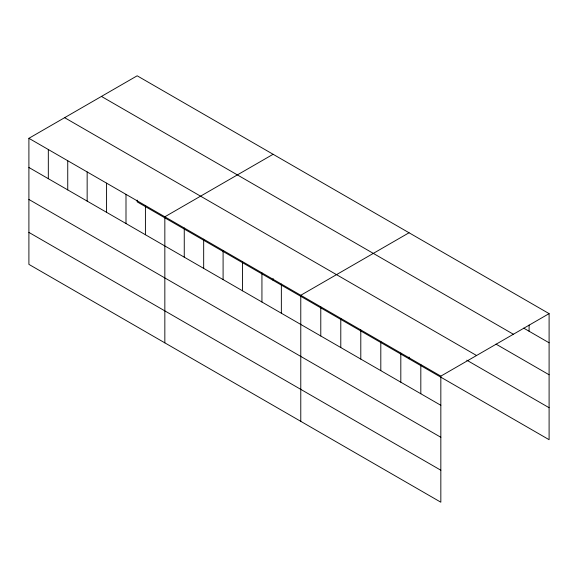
<?xml version="1.0" encoding="UTF-8"?>
<svg xmlns="http://www.w3.org/2000/svg" width="578" height="578" viewBox="0 0 578 578"><rect width="100%" height="100%" fill="white"/><g stroke="black" fill="none" stroke-linecap="round" stroke-linejoin="round"><path stroke-width="0.87" d="M28.9 138.308L440.833 376.134L440.833 502.203L28.9 264.377L28.9 138.308L137.167 75.797L549.1 313.623L549.1 439.692L137.167 201.867L137.167 200.089M273.105 154.283L164.838 216.793L164.838 342.855M409.043 232.768L300.777 295.271L300.777 421.34M440.833 376.134L549.1 313.623M523.704 328.131L549.1 342.797M101.439 96.425L513.372 334.25M496.003 344.112L549.1 374.768M64.628 117.681L476.561 355.506M466.757 360.173L549.1 407.714M28.9 167.476L440.833 405.301M28.9 199.453L440.833 437.279M28.9 232.399L440.833 470.225M529.094 325.053L529.094 331.245M420.82 364.581L420.82 393.755M409.043 357.052L409.043 358.83M400.814 353.028L400.814 382.203M380.808 341.482L380.808 370.65M360.795 329.93L360.795 359.097M340.789 318.377L340.789 347.544M320.783 306.824L320.783 335.991M281.356 284.058L281.356 313.233M273.105 278.574L273.105 280.352M261.935 272.852L261.935 302.019M242.514 261.639L242.514 290.806M223.094 250.426L223.094 279.593M203.673 239.213L203.673 268.387M184.259 227.999L184.259 257.174M145.418 205.58L145.418 234.747M125.997 194.367L125.997 223.534M106.576 183.154L106.576 212.328M87.155 171.941L87.155 201.115M67.742 160.735L67.742 189.902M48.321 149.521L48.321 178.689"/></g></svg>
